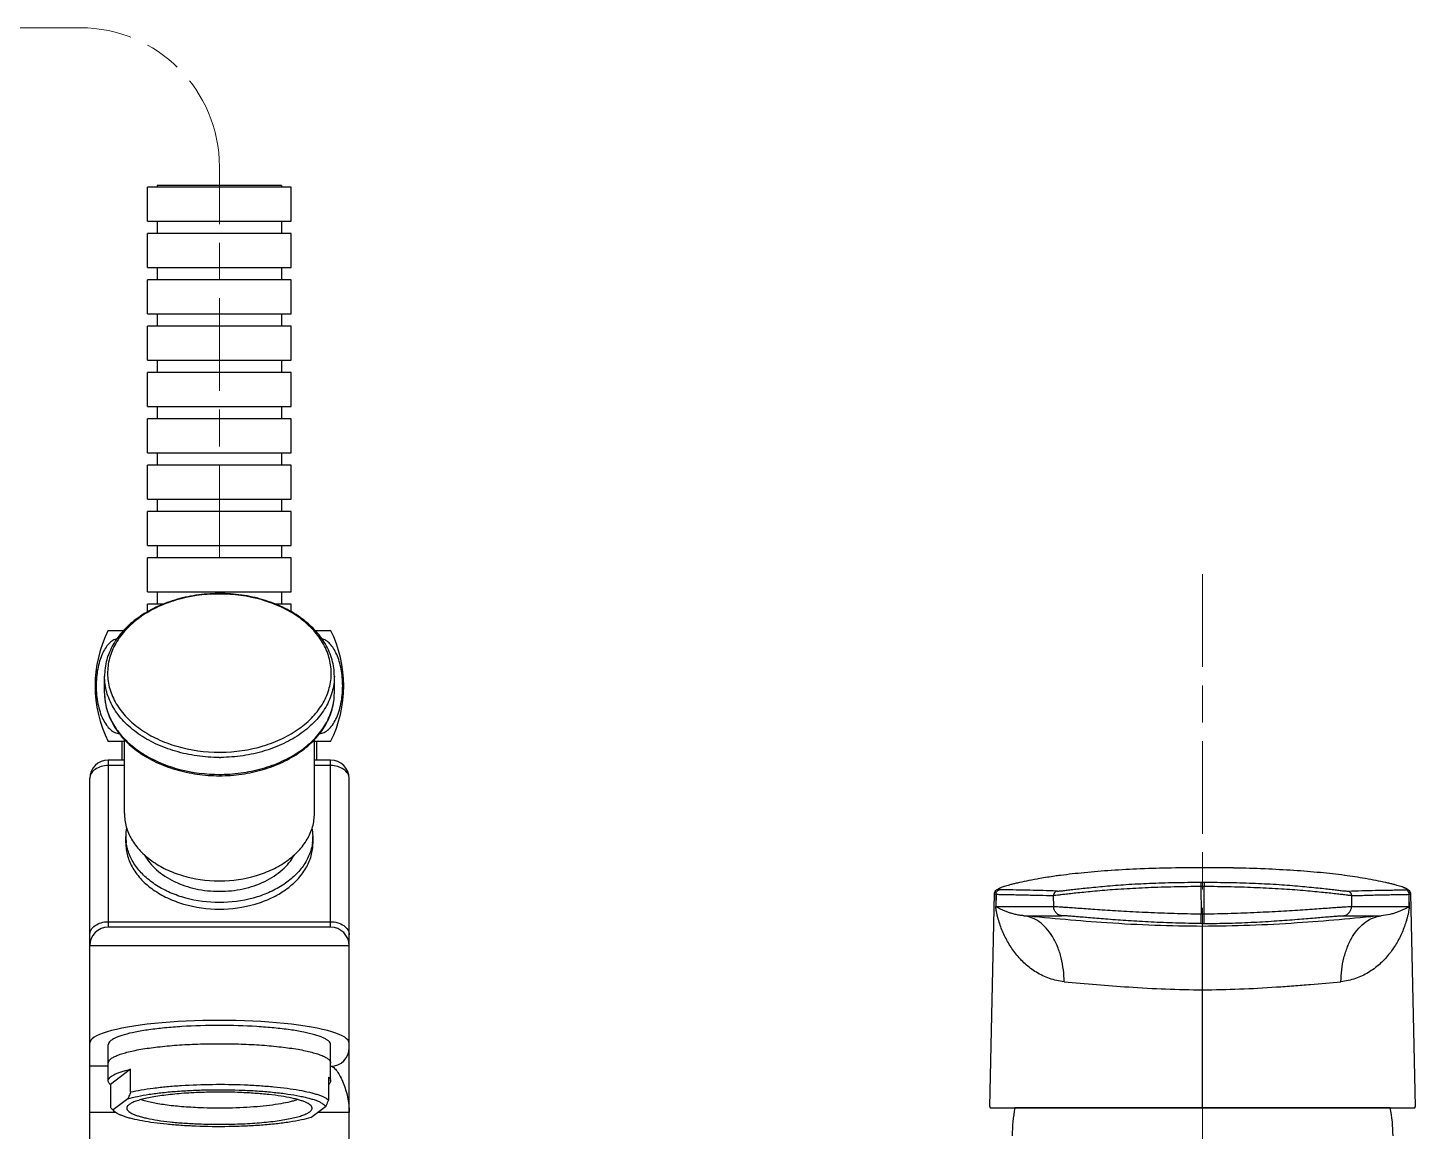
# Model space of a CAD drawing. Header units: millimetres. Extents: x 5308 to 9632, y 1173 to 3839.
# Drawn here: x 9080.7 to 9230.4, y 3293.2 to 3412.2 of the extents above; entities that cross this region are included whole.
import ezdxf

# ---------------------------------------------------------------- set-up
doc = ezdxf.new("R2010")
doc.units = ezdxf.units.MM
doc.header["$LTSCALE"] = 4
doc.linetypes.add('CENTER', pattern=[2.25, 1.25, -0.25, 0.5, -0.25])
doc.linetypes.add('CENTER2', pattern=[28.575, 19.05, -3.175, 3.175, -3.175])
doc.layers.get('0').update_dxf_attribs({"linetype": 'CONTINUOUS'})
doc.layers.add('Cneter', color=1, linetype='CENTER2', lineweight=13)

msp = doc.modelspace()

# ---------------------------------------------------------------- linework, layer by layer
at = {"color": 7, "linetype": 'Continuous'}
for p, q in [((9093.64, 3391.34), (9093.64, 3395.03)), ((9109.14, 3395.03), (9093.64, 3395.03)), ((9094.68, 3395.2), (9094.68, 3395.03)), ((9108.1, 3395.2), (9094.68, 3395.2)), ((9108.1, 3395.2), (9108.1, 3395.03)), ((9109.14, 3391.34), (9109.14, 3395.03)), ((9093.64, 3391.34), (9109.14, 3391.34)), ((9093.64, 3386.34), (9093.64, 3390.03)), ((9109.14, 3390.03), (9093.64, 3390.03)), ((9094.68, 3391.34), (9094.68, 3390.03)), ((9108.1, 3391.34), (9108.1, 3390.03)), ((9109.14, 3386.34), (9109.14, 3390.03)), ((9093.64, 3386.34), (9109.14, 3386.34)), ((9094.68, 3386.34), (9094.68, 3385.03)), ((9108.1, 3386.34), (9108.1, 3385.03)), ((9093.64, 3381.34), (9093.64, 3385.03)), ((9109.14, 3385.03), (9093.64, 3385.03)), ((9109.14, 3381.34), (9109.14, 3385.03)), ((9093.64, 3381.34), (9109.14, 3381.34)), ((9094.68, 3381.34), (9094.68, 3380.03)), ((9108.1, 3381.34), (9108.1, 3380.03)), ((9093.64, 3376.34), (9093.64, 3380.03)), ((9109.14, 3380.03), (9093.64, 3380.03)), ((9109.14, 3376.34), (9109.14, 3380.03)), ((9093.64, 3376.34), (9109.14, 3376.34)), ((9094.68, 3376.34), (9094.68, 3375.03)), ((9108.1, 3376.34), (9108.1, 3375.03)), ((9093.64, 3371.34), (9093.64, 3375.03)), ((9109.14, 3375.03), (9093.64, 3375.03)), ((9109.14, 3371.34), (9109.14, 3375.03)), ((9093.64, 3371.34), (9109.14, 3371.34)), ((9094.68, 3371.34), (9094.68, 3370.03)), ((9108.1, 3371.34), (9108.1, 3370.03)), ((9093.64, 3366.34), (9093.64, 3370.03)), ((9109.14, 3370.03), (9093.64, 3370.03)), ((9109.14, 3366.34), (9109.14, 3370.03)), ((9093.64, 3366.34), (9109.14, 3366.34)), ((9094.68, 3366.34), (9094.68, 3365.03)), ((9108.1, 3366.34), (9108.1, 3365.03)), ((9093.64, 3361.34), (9093.64, 3365.03)), ((9109.14, 3365.03), (9093.64, 3365.03)), ((9109.14, 3361.34), (9109.14, 3365.03)), ((9093.64, 3361.34), (9109.14, 3361.34)), ((9094.68, 3361.34), (9094.68, 3360.03)), ((9108.1, 3361.34), (9108.1, 3360.03)), ((9093.64, 3356.34), (9093.64, 3360.03)), ((9109.14, 3360.03), (9093.64, 3360.03)), ((9109.14, 3356.34), (9109.14, 3360.03)), ((9093.64, 3356.34), (9109.14, 3356.34)), ((9094.68, 3356.34), (9094.68, 3355.03)), ((9108.1, 3356.34), (9108.1, 3355.03)), ((9093.64, 3351.34), (9093.64, 3355.03)), ((9109.14, 3355.03), (9093.64, 3355.03)), ((9109.14, 3351.34), (9109.14, 3355.03)), ((9093.64, 3351.34), (9109.14, 3351.34)), ((9094.68, 3351.34), (9094.68, 3350.03)), ((9108.1, 3351.34), (9108.1, 3350.03)), ((9093.64, 3349.2), (9093.64, 3350.03)), ((9095.37, 3350.03), (9093.64, 3350.03)), ((9109.14, 3350.03), (9107.41, 3350.03)), ((9109.14, 3349.2), (9109.14, 3350.03)), ((9089.39, 3347.2), (9091.08, 3347.2)), ((9111.69, 3347.2), (9113.39, 3347.2)), ((9088.99, 3340.43), (9088.99, 3342.25)), ((9113.79, 3340.43), (9113.79, 3342.25)), ((9089.13, 3339.11), (9089.13, 3339.1)), ((9091.14, 3335.2), (9089.39, 3335.2)), ((9090.89, 3333.2), (9090.89, 3335.2)), ((9091.14, 3327.42), (9091.14, 3335.42)), ((9111.64, 3327.42), (9111.64, 3335.42)), ((9113.39, 3335.2), (9111.64, 3335.2)), ((9111.89, 3333.2), (9111.89, 3335.2)), ((9089.39, 3333.2), (9089.39, 3315.17)), ((9091.14, 3333.2), (9089.39, 3333.2)), ((9113.39, 3333.2), (9111.64, 3333.2)), ((9113.39, 3315.17), (9113.39, 3333.2)), ((9091.14, 3332.62), (9089.39, 3332.62)), ((9113.39, 3332.62), (9111.64, 3332.62)), ((9087.39, 3279.17), (9087.39, 3331.2)), ((9115.39, 3279.17), (9115.39, 3331.2)), ((9091.29, 3324.27), (9091.29, 3324.97)), ((9111.49, 3324.27), (9111.49, 3324.97)), ((9197.65, 3321.28), (9197.63, 3321.28)), ((9200.83, 3321.45), (9200.75, 3321.45)), ((9204.15, 3321.55), (9204.04, 3321.55)), ((9207.49, 3321.58), (9207.49, 3321.58)), ((9210.94, 3321.55), (9210.83, 3321.55)), ((9214.24, 3321.45), (9214.15, 3321.45)), ((9217.33, 3321.28), (9217.31, 3321.28)), ((9101.3, 3320.17), (9101.39, 3320.17)), ((9101.39, 3320.17), (9101.48, 3320.17)), ((9192.17, 3320.76), (9192.13, 3320.75)), ((9194.73, 3321.05), (9194.7, 3321.04)), ((9207.31, 3320.02), (9207.31, 3319.55)), ((9207.31, 3320.02), (9207.67, 3320.02)), ((9207.67, 3320.02), (9207.67, 3319.55)), ((9222.83, 3320.75), (9222.8, 3320.76)), ((9225.05, 3320.42), (9225.04, 3320.42)), ((9184.53, 3295.82), (9185.05, 3318.78)), ((9185.05, 3318.78), (9185.19, 3318.73)), ((9185.05, 3318.78), (9185.05, 3318.78)), ((9185.21, 3318.73), (9185.19, 3317.41)), ((9185.21, 3318.73), (9185.19, 3318.73)), ((9191.82, 3319.07), (9191.38, 3319.08)), ((9191.42, 3317.41), (9191.41, 3318.58)), ((9207.31, 3319.55), (9207.32, 3316.62)), ((9207.67, 3319.55), (9207.31, 3319.55)), ((9207.65, 3316.62), (9207.67, 3319.55)), ((9223.16, 3319.07), (9223.6, 3319.08)), ((9223.56, 3318.58), (9223.56, 3317.41)), ((9229.93, 3318.78), (9229.93, 3318.78)), ((9229.93, 3318.78), (9230.44, 3295.82)), ((9185.17, 3317.41), (9185.19, 3317.41)), ((9185.17, 3317.41), (9185.17, 3317.41)), ((9185.19, 3317.41), (9191.42, 3317.41)), ((9223.56, 3317.41), (9229.81, 3317.41)), ((9089.39, 3315.76), (9113.39, 3315.76)), ((9113.39, 3315.17), (9089.39, 3315.17)), ((9188.21, 3316.41), (9192.3, 3316.41)), ((9207.32, 3315.57), (9207.32, 3316.62)), ((9207.49, 3295.68), (9207.49, 3315.26)), ((9207.66, 3315.57), (9207.65, 3316.62)), ((9222.68, 3316.41), (9226.77, 3316.41)), ((9115.39, 3313.17), (9087.39, 3313.17)), ((9089.39, 3298.59), (9089.39, 3302.48)), ((9113.39, 3298.59), (9113.39, 3302.48)), ((9089.39, 3300.17), (9087.39, 3300.17)), ((9091.81, 3299.85), (9089.62, 3298.19)), ((9091.81, 3297.39), (9091.81, 3299.85)), ((9113.16, 3299), (9113.16, 3296.54)), ((9089.62, 3298.19), (9089.62, 3295.72)), ((9089.62, 3295.72), (9089.67, 3295.67)), ((9091.5, 3296.66), (9089.93, 3295.47)), ((9111.27, 3294.62), (9112.85, 3295.81)), ((9090.21, 3295.17), (9087.39, 3295.17)), ((9090.07, 3295.29), (9089.67, 3295.67)), ((9090.07, 3295.29), (9089.93, 3295.47)), ((9115.39, 3295.17), (9112.01, 3295.17)), ((9184.59, 3295.68), (9198.73, 3295.68)), ((9184.59, 3295.68), (9230.38, 3295.68))]:
    msp.add_line(p, q, dxfattribs=at)
at = {"color": 0}
msp.add_line((9227.75, 3295.68), (9187.23, 3295.68), dxfattribs=at)
at = {"color": 7, "linetype": 'Continuous'}
for points in [[(9185.05, 3318.78), (9185.05, 3318.83), (9185.11, 3319.01), (9185.19, 3319.12), (9185.26, 3319.19), (9185.32, 3319.24), (9185.39, 3319.28), (9185.45, 3319.31), (9185.52, 3319.34), (9185.59, 3319.38), (9185.68, 3319.41), (9185.77, 3319.45)], [(9229.2, 3319.45), (9229.29, 3319.41), (9229.38, 3319.38), (9229.45, 3319.34), (9229.52, 3319.31), (9229.59, 3319.28), (9229.65, 3319.24), (9229.72, 3319.19), (9229.79, 3319.12), (9229.87, 3319.01), (9229.92, 3318.83), (9229.93, 3318.78)]]:
    msp.add_lwpolyline(points, dxfattribs=at)
for centre, radius, start, end in [((9101.39, 3333.88), 17.28, 90.0001, 90.4843), ((9101.39, 3334.05), 17.07, 90, 90.4831), ((9101.39, 3341.2), 13.42, 153.4349, 206.5651), ((9101.39, 3341.2), 13.42, 333.4349, 26.5651), ((9095.23, 3340.43), 6.25, 180.0119, 192.1786), ((9089.39, 3331.2), 2, 90, 180), ((9101.39, 3351.12), 17.07, 270, 270.4831), ((9101.39, 3351.02), 17.54, 270, 270.4831), ((9113.39, 3331.2), 2, 0, 90), ((9101.39, 3349.19), 17.54, 270, 270.7137), ((9096.36, 3324.97), 5.08, 169.6327, 179.9948), ((9106.39, 3324.97), 5.1, 0.0247, 10.3478), ((9096.36, 3324.97), 5.07, 180.0088, 187.8793), ((9106.41, 3324.97), 5.07, 352.1208, 359.9912), ((9204.39, 3220.38), 101.13, 93.833, 95.476), ((9205.97, 3195.85), 125.71, 92.38, 93.7936), ((9207.05, 3168.56), 153.02, 91.1267, 92.3278), ((9207.47, 3145.45), 176.13, 89.9946, 91.0792), ((9207.53, 3148.93), 172.66, 88.903, 90.0127), ((9208.02, 3171.89), 149.69, 87.6549, 88.8839), ((9209.28, 3200.64), 120.91, 86.1926, 87.6487), ((9210.9, 3224.37), 97.13, 84.4985, 86.2052), ((9202.31, 3242.42), 78.99, 95.5305, 97.3765), ((9212.97, 3245.11), 76.29, 82.5979, 84.5471), ((9215.54, 3264.47), 56.75, 80.3687, 82.6232), ((9185.2, 3318.3), 0.43, 91.6368, 92.1949), ((9185.56, 3318.82), 0.395, 88.5458, 89.1929), ((9229.41, 3318.82), 0.394, 90.8176, 91.4651), ((9229.77, 3318.3), 0.428, 87.8431, 88.403), ((9184.95, 3317.21), 0.294, 41.5452, 43.3598), ((9236.13, 3317.63), 6.36, 182.1841, 183.7365), ((9230.02, 3317.21), 0.293, 136.5581, 138.3738), ((9089.39, 3313.17), 2, 90, 180), ((9113.39, 3313.17), 2, 0, 90), ((9207.49, 3410.16), 93.54, 269.8976, 270.1024), ((9207.49, 3410.1), 94.53, 269.8976, 270.1024), ((9113.39, 3302.17), 2, 270.213, 0), ((9202.56, 3292.67), 15.62, 168.8963, 180), ((9212.42, 3292.67), 15.62, 0, 11.1037)]:
    msp.add_arc(centre, radius, start, end, dxfattribs=at)
msp.add_ellipse((9101.39, 3302.64), major_axis=(14, 0), ratio=0.176327, start_param=0, end_param=3.141593, dxfattribs=at)
for points, knots in [([(9101.24, 3351.17), (9100.44, 3351.16), (9098.86, 3351.04), (9096.58, 3350.53), (9094.47, 3349.72), (9092.6, 3348.63), (9091.05, 3347.29), (9090.07, 3345.99), (9089.51, 3344.87), (9089.21, 3344.01), (9089.03, 3343.14), (9088.99, 3342.55), (9088.99, 3342.25)], [0, 0, 0, 0, 0.143207, 0.283711, 0.4193, 0.548322, 0.669989, 0.784595, 0.839772, 0.893832, 0.947116, 1, 1, 1, 1]), ([(9101.24, 3351.12), (9099.7, 3351.11), (9097.39, 3350.78), (9094.59, 3349.71), (9092.77, 3348.64), (9091.28, 3347.35), (9090.33, 3346.09), (9089.8, 3345.02), (9089.51, 3344.2), (9089.35, 3343.37), (9089.3, 3342.53), (9089.36, 3341.7), (9089.54, 3340.87), (9089.84, 3340.05), (9090.39, 3338.99), (9091.36, 3337.74), (9092.88, 3336.45), (9094.71, 3335.41), (9097.53, 3334.36), (9099.84, 3334.05), (9101.39, 3334.05)], [0, 0, 0, 0, 0.143262, 0.211691, 0.276525, 0.337264, 0.393986, 0.421104, 0.447566, 0.47357, 0.499346, 0.525137, 0.551186, 0.577717, 0.604928, 0.66188, 0.722873, 0.787946, 0.856567, 1, 1, 1, 1]), ([(9113.79, 3342.25), (9113.79, 3342.55), (9113.75, 3343.15), (9113.56, 3344.03), (9113.26, 3344.89), (9112.69, 3346.01), (9111.69, 3347.33), (9110.12, 3348.67), (9108.23, 3349.76), (9106.09, 3350.56), (9103.79, 3351.06), (9102.19, 3351.17), (9101.39, 3351.17)], [0, 0, 0, 0, 0.052825, 0.106057, 0.160074, 0.215224, 0.329825, 0.451551, 0.58067, 0.71635, 0.856883, 1, 1, 1, 1]), ([(9101.53, 3334.05), (9103.08, 3334.06), (9105.38, 3334.39), (9108.18, 3335.46), (9110, 3336.53), (9111.5, 3337.82), (9112.45, 3339.08), (9112.98, 3340.15), (9113.26, 3340.97), (9113.43, 3341.8), (9113.48, 3342.64), (9113.41, 3343.47), (9113.23, 3344.3), (9112.94, 3345.12), (9112.39, 3346.18), (9111.42, 3347.43), (9109.9, 3348.72), (9108.06, 3349.76), (9105.25, 3350.81), (9102.94, 3351.12), (9101.39, 3351.12)], [0, 0, 0, 0, 0.143262, 0.211691, 0.276525, 0.337264, 0.393986, 0.421104, 0.447566, 0.47357, 0.499346, 0.525137, 0.551186, 0.577717, 0.604928, 0.66188, 0.722873, 0.787946, 0.856567, 1, 1, 1, 1]), ([(9090.35, 3346.3), (9090.19, 3346.26), (9089.87, 3346.12), (9089.43, 3345.75), (9089.04, 3345.24), (9088.71, 3344.6), (9088.44, 3343.85), (9088.16, 3342.71), (9088.09, 3341.81), (9088.09, 3341.2)], [0, 0, 0, 0, 0.083759, 0.178111, 0.286155, 0.408404, 0.543672, 0.689581, 1, 1, 1, 1]), ([(9114.69, 3341.2), (9114.69, 3341.81), (9114.61, 3342.71), (9114.34, 3343.84), (9114.07, 3344.58), (9113.74, 3345.22), (9113.35, 3345.74), (9112.92, 3346.11), (9112.6, 3346.25), (9112.44, 3346.29)], [0, 0, 0, 0, 0.309936, 0.455738, 0.590989, 0.713323, 0.821534, 0.916122, 1, 1, 1, 1]), ([(9101.39, 3333.48), (9100.58, 3333.48), (9098.98, 3333.6), (9096.65, 3334.09), (9094.51, 3334.89), (9092.62, 3335.97), (9091.06, 3337.3), (9090.07, 3338.59), (9089.51, 3339.69), (9089.21, 3340.53), (9089.03, 3341.39), (9088.99, 3341.97), (9088.99, 3342.25)], [0, 0, 0, 0, 0.144962, 0.287171, 0.424169, 0.554036, 0.675715, 0.789307, 0.843583, 0.896516, 0.948502, 1, 1, 1, 1]), ([(9113.79, 3342.25), (9113.79, 3341.97), (9113.75, 3341.39), (9113.57, 3340.55), (9113.28, 3339.71), (9112.73, 3338.62), (9111.75, 3337.33), (9110.21, 3336.01), (9108.34, 3334.93), (9106.22, 3334.12), (9103.93, 3333.61), (9102.34, 3333.49), (9101.54, 3333.49)], [0, 0, 0, 0, 0.051561, 0.103604, 0.15658, 0.210884, 0.324475, 0.446086, 0.575848, 0.712754, 0.854939, 1, 1, 1, 1]), ([(9088.09, 3341.2), (9088.09, 3340.87), (9088.12, 3340.22), (9088.26, 3339.28), (9088.48, 3338.41), (9088.78, 3337.64), (9089.16, 3337), (9089.59, 3336.5), (9090.06, 3336.17), (9090.42, 3336.08), (9090.59, 3336.07)], [0, 0, 0, 0, 0.160626, 0.316812, 0.464403, 0.599875, 0.720755, 0.826163, 0.917634, 1, 1, 1, 1]), ([(9112.19, 3336.07), (9112.27, 3336.08), (9112.44, 3336.1), (9112.78, 3336.22), (9113.19, 3336.5), (9113.62, 3337), (9113.99, 3337.64), (9114.29, 3338.41), (9114.52, 3339.28), (9114.66, 3340.22), (9114.69, 3340.87), (9114.69, 3341.2)], [0, 0, 0, 0, 0.040666, 0.082712, 0.174152, 0.279538, 0.400377, 0.535789, 0.683294, 0.839402, 1, 1, 1, 1]), ([(9088.99, 3340.43), (9088.99, 3340.13), (9089.03, 3339.53), (9089.21, 3338.65), (9089.52, 3337.79), (9090.08, 3336.67), (9091.09, 3335.35), (9092.65, 3334.01), (9094.54, 3332.92), (9096.68, 3332.12), (9098.99, 3331.62), (9100.58, 3331.51), (9101.39, 3331.51)], [0, 0, 0, 0, 0.052825, 0.106057, 0.160074, 0.215224, 0.329825, 0.451551, 0.58067, 0.71635, 0.856883, 1, 1, 1, 1]), ([(9101.39, 3331.51), (9102.19, 3331.51), (9103.79, 3331.62), (9106.09, 3332.12), (9108.23, 3332.92), (9110.12, 3334.01), (9111.69, 3335.35), (9112.69, 3336.67), (9113.26, 3337.79), (9113.56, 3338.65), (9113.75, 3339.53), (9113.79, 3340.13), (9113.79, 3340.43)], [0, 0, 0, 0, 0.143117, 0.283651, 0.41933, 0.548449, 0.670175, 0.784776, 0.839925, 0.893943, 0.947175, 1, 1, 1, 1]), ([(9101.61, 3331.66), (9102.4, 3331.67), (9103.99, 3331.8), (9106.27, 3332.31), (9108.38, 3333.12), (9110.23, 3334.2), (9111.76, 3335.52), (9112.73, 3336.81), (9113.28, 3337.9), (9113.57, 3338.72), (9113.75, 3339.57), (9113.79, 3340.14), (9113.79, 3340.43)], [0, 0, 0, 0, 0.145106, 0.287278, 0.42414, 0.553853, 0.675432, 0.789024, 0.843341, 0.896338, 0.948409, 1, 1, 1, 1]), ([(9089.13, 3339.1), (9089.24, 3338.58), (9089.61, 3337.54), (9090.52, 3336.11), (9091.77, 3334.82), (9093.31, 3333.71), (9095.11, 3332.81), (9097.78, 3331.92), (9099.94, 3331.66), (9101.39, 3331.66)], [0, 0, 0, 0, 0.103781, 0.212732, 0.328475, 0.451593, 0.581733, 0.717784, 1, 1, 1, 1]), ([(9089.39, 3332.62), (9089.13, 3332.62), (9088.63, 3332.55), (9087.98, 3332.25), (9087.58, 3331.85), (9087.41, 3331.48), (9087.39, 3331.29), (9087.39, 3331.2)], [0, 0, 0, 0, 0.287469, 0.5543, 0.789034, 0.896488, 1, 1, 1, 1]), ([(9115.39, 3331.2), (9115.39, 3331.29), (9115.36, 3331.48), (9115.2, 3331.85), (9114.8, 3332.25), (9114.15, 3332.55), (9113.65, 3332.62), (9113.39, 3332.62)], [0, 0, 0, 0, 0.103512, 0.210966, 0.4457, 0.712531, 1, 1, 1, 1]), ([(9091.14, 3327.42), (9091.14, 3327.18), (9091.17, 3326.71), (9091.32, 3326), (9091.56, 3325.31), (9092.02, 3324.41), (9092.83, 3323.34), (9094.11, 3322.25), (9095.65, 3321.35), (9098.03, 3320.45), (9099.98, 3320.18), (9101.3, 3320.17)], [0, 0, 0, 0, 0.051575, 0.10365, 0.15665, 0.210985, 0.324657, 0.446371, 0.576252, 0.713278, 1, 1, 1, 1]), ([(9101.48, 3320.17), (9102.79, 3320.18), (9104.75, 3320.45), (9107.12, 3321.35), (9108.67, 3322.25), (9109.94, 3323.34), (9110.76, 3324.41), (9111.21, 3325.31), (9111.46, 3326), (9111.6, 3326.71), (9111.64, 3327.18), (9111.64, 3327.42)], [0, 0, 0, 0, 0.286722, 0.423748, 0.553629, 0.675343, 0.789015, 0.84335, 0.89635, 0.948425, 1, 1, 1, 1]), ([(9091.29, 3324.27), (9091.29, 3324.03), (9091.32, 3323.56), (9091.47, 3322.86), (9091.71, 3322.18), (9092.17, 3321.28), (9092.97, 3320.23), (9094.25, 3319.15), (9095.79, 3318.27), (9098.15, 3317.39), (9100.09, 3317.12), (9101.39, 3317.12)], [0, 0, 0, 0, 0.051535, 0.103559, 0.15653, 0.210845, 0.324518, 0.446285, 0.576245, 0.713342, 1, 1, 1, 1]), ([(9101.39, 3317.83), (9100.16, 3317.83), (9098.34, 3318.06), (9096.1, 3318.84), (9094.6, 3319.63), (9093.34, 3320.59), (9092.34, 3321.71), (9091.64, 3322.95), (9091.4, 3323.84), (9091.34, 3324.28)], [0, 0, 0, 0, 0.283925, 0.420424, 0.550579, 0.673283, 0.788316, 0.896545, 1, 1, 1, 1]), ([(9111.44, 3324.28), (9111.38, 3323.84), (9111.13, 3322.95), (9110.44, 3321.71), (9109.44, 3320.59), (9108.17, 3319.63), (9106.68, 3318.84), (9104.43, 3318.06), (9102.61, 3317.83), (9101.39, 3317.83)], [0, 0, 0, 0, 0.103455, 0.211684, 0.326717, 0.449421, 0.579576, 0.716075, 1, 1, 1, 1]), ([(9101.39, 3317.12), (9102.69, 3317.12), (9104.63, 3317.39), (9106.99, 3318.27), (9108.53, 3319.15), (9109.8, 3320.23), (9110.61, 3321.28), (9111.06, 3322.18), (9111.31, 3322.86), (9111.45, 3323.56), (9111.49, 3324.03), (9111.49, 3324.27)], [0, 0, 0, 0, 0.286657, 0.423754, 0.553714, 0.675482, 0.789155, 0.84347, 0.896441, 0.948465, 1, 1, 1, 1]), ([(9093.32, 3322.94), (9093.48, 3322.65), (9093.87, 3322.08), (9094.6, 3321.32), (9095.49, 3320.65), (9096.87, 3319.87), (9098.85, 3319.21), (9100.53, 3319.04), (9101.39, 3319.04)], [0, 0, 0, 0, 0.106729, 0.219116, 0.337567, 0.461925, 0.725022, 1, 1, 1, 1]), ([(9101.39, 3319.04), (9102.25, 3319.04), (9103.93, 3319.21), (9105.91, 3319.87), (9107.29, 3320.65), (9108.17, 3321.32), (9108.91, 3322.08), (9109.29, 3322.65), (9109.45, 3322.94)], [0, 0, 0, 0, 0.274978, 0.538075, 0.662433, 0.780884, 0.893271, 1, 1, 1, 1]), ([(9189.93, 3320.42), (9189.53, 3320.35), (9188.79, 3320.22), (9187.91, 3320.03), (9187.29, 3319.89), (9186.89, 3319.79), (9186.54, 3319.69), (9186.24, 3319.6), (9185.98, 3319.52), (9185.8, 3319.45), (9185.68, 3319.41), (9185.61, 3319.37), (9185.55, 3319.35), (9185.5, 3319.32), (9185.46, 3319.3), (9185.44, 3319.28), (9185.42, 3319.26), (9185.43, 3319.24), (9185.45, 3319.23), (9185.49, 3319.21), (9185.53, 3319.21), (9185.57, 3319.21)], [0, 0, 0, 0, 0.249432, 0.465316, 0.559917, 0.645183, 0.720785, 0.786492, 0.842159, 0.887653, 0.906556, 0.922897, 0.936682, 0.947931, 0.956684, 0.963044, 0.967301, 0.970438, 0.974423, 0.980464, 1, 1, 1, 1]), ([(9192.13, 3320.75), (9191.94, 3320.73), (9191.2, 3320.63), (9190.47, 3320.51), (9189.93, 3320.42)], [0, 0, 0, 0, 0.264916, 1, 1, 1, 1]), ([(9191.82, 3319.07), (9191.89, 3319.07), (9192.08, 3319.08), (9192.44, 3319.11), (9192.91, 3319.17), (9193.51, 3319.24), (9194.22, 3319.32), (9195.38, 3319.45), (9197.05, 3319.61), (9199.31, 3319.79), (9201.82, 3319.92), (9204.52, 3320), (9206.37, 3320.02), (9207.31, 3320.02)], [0, 0, 0, 0, 0.014436, 0.037393, 0.068559, 0.107343, 0.153355, 0.206424, 0.331766, 0.478943, 0.643084, 0.818553, 1, 1, 1, 1]), ([(9207.67, 3320.02), (9208.61, 3320.02), (9210.45, 3320), (9213.15, 3319.92), (9215.66, 3319.79), (9217.92, 3319.61), (9219.59, 3319.45), (9220.74, 3319.32), (9221.45, 3319.24), (9222.05, 3319.17), (9222.53, 3319.11), (9222.89, 3319.08), (9223.08, 3319.07), (9223.16, 3319.07)], [0, 0, 0, 0, 0.181335, 0.356728, 0.520805, 0.66808, 0.792961, 0.845785, 0.891792, 0.930677, 0.961997, 0.985182, 1, 1, 1, 1]), ([(9229.41, 3319.21), (9229.44, 3319.21), (9229.48, 3319.21), (9229.53, 3319.23), (9229.55, 3319.24), (9229.55, 3319.26), (9229.54, 3319.28), (9229.52, 3319.3), (9229.48, 3319.32), (9229.43, 3319.34), (9229.37, 3319.37), (9229.3, 3319.4), (9229.18, 3319.45), (9229, 3319.52), (9228.74, 3319.6), (9228.44, 3319.69), (9228.08, 3319.79), (9227.68, 3319.89), (9227.06, 3320.03), (9226.18, 3320.22), (9225.45, 3320.35), (9225.05, 3320.42)], [0, 0, 0, 0, 0.019829, 0.025969, 0.030008, 0.033137, 0.037355, 0.043681, 0.052415, 0.063658, 0.077453, 0.093816, 0.112755, 0.158354, 0.214147, 0.279954, 0.355585, 0.440799, 0.53529, 0.750859, 1, 1, 1, 1]), ([(9185.19, 3318.73), (9185.19, 3318.84), (9185.26, 3319.06), (9185.46, 3319.19), (9185.57, 3319.21)], [0, 0, 0, 0, 0.500953, 1, 1, 1, 1]), ([(9185.19, 3318.73), (9185.19, 3318.84), (9185.27, 3319.06), (9185.47, 3319.19), (9185.57, 3319.21)], [0, 0, 0, 0, 0.500899, 1, 1, 1, 1]), ([(9185.21, 3318.73), (9185.34, 3318.72), (9185.6, 3318.7), (9185.92, 3318.7), (9186.18, 3318.71), (9186.44, 3318.7), (9186.76, 3318.69), (9187.15, 3318.68), (9187.66, 3318.67), (9188.31, 3318.65), (9189.08, 3318.64), (9190.12, 3318.61), (9190.89, 3318.59), (9191.41, 3318.58)], [0, 0, 0, 0, 0.062662, 0.125094, 0.156359, 0.187606, 0.250092, 0.312584, 0.375075, 0.500057, 0.625041, 0.750026, 1, 1, 1, 1]), ([(9191.38, 3319.08), (9190.9, 3319.1), (9189.93, 3319.13), (9188.47, 3319.16), (9187.02, 3319.19), (9186.05, 3319.2), (9185.57, 3319.21)], [0, 0, 0, 0, 0.250005, 0.500078, 0.750151, 1, 1, 1, 1]), ([(9207.31, 3319.55), (9206.34, 3319.55), (9204.44, 3319.52), (9201.67, 3319.43), (9199.46, 3319.32), (9197.81, 3319.21), (9196.68, 3319.12), (9195.64, 3319.02), (9194.7, 3318.93), (9193.86, 3318.85), (9193.14, 3318.77), (9192.53, 3318.7), (9192.04, 3318.64), (9191.68, 3318.6), (9191.49, 3318.58), (9191.41, 3318.58)], [0, 0, 0, 0, 0.181971, 0.357999, 0.522281, 0.598301, 0.669422, 0.735039, 0.794581, 0.847555, 0.893514, 0.932053, 0.962826, 0.985545, 1, 1, 1, 1]), ([(9191.82, 3319.07), (9191.7, 3319.05), (9191.49, 3318.93), (9191.41, 3318.69), (9191.41, 3318.58)], [0, 0, 0, 0, 0.498997, 1, 1, 1, 1]), ([(9223.56, 3318.58), (9223.49, 3318.58), (9223.29, 3318.6), (9222.93, 3318.64), (9222.45, 3318.7), (9221.84, 3318.77), (9221.11, 3318.85), (9220.28, 3318.93), (9219.33, 3319.02), (9217.89, 3319.16), (9215.9, 3319.3), (9213.31, 3319.43), (9210.54, 3319.52), (9208.63, 3319.55), (9207.67, 3319.55)], [0, 0, 0, 0, 0.01446, 0.03718, 0.067952, 0.106484, 0.152431, 0.205397, 0.264941, 0.330554, 0.477701, 0.641976, 0.818002, 1, 1, 1, 1]), ([(9223.16, 3319.07), (9223.27, 3319.05), (9223.48, 3318.93), (9223.56, 3318.69), (9223.56, 3318.58)], [0, 0, 0, 0, 0.49902, 1, 1, 1, 1]), ([(9223.56, 3318.58), (9223.82, 3318.58), (9224.34, 3318.59), (9225.12, 3318.62), (9225.9, 3318.64), (9226.67, 3318.66), (9227.45, 3318.67), (9228.23, 3318.69), (9229.01, 3318.7), (9229.52, 3318.7), (9229.78, 3318.73)], [0, 0, 0, 0, 0.124983, 0.249994, 0.374998, 0.499993, 0.624984, 0.749969, 0.874933, 1, 1, 1, 1]), ([(9223.6, 3319.08), (9224.57, 3319.11), (9226.03, 3319.15), (9227.73, 3319.17), (9228.69, 3319.2), (9229.17, 3319.2), (9229.4, 3319.21)], [0, 0, 0, 0, 0.503053, 0.75454, 0.878338, 1, 1, 1, 1]), ([(9229.4, 3319.21), (9229.51, 3319.19), (9229.71, 3319.06), (9229.78, 3318.84), (9229.78, 3318.73)], [0, 0, 0, 0, 0.49913, 1, 1, 1, 1]), ([(9229.79, 3318.73), (9229.79, 3318.84), (9229.71, 3319.06), (9229.51, 3319.19), (9229.41, 3319.21)], [0, 0, 0, 0, 0.50095, 1, 1, 1, 1]), ([(9229.79, 3318.73), (9229.81, 3318.73), (9229.84, 3318.73), (9229.89, 3318.74), (9229.93, 3318.76), (9229.93, 3318.78)], [0, 0, 0, 0, 0.399299, 0.689804, 1, 1, 1, 1]), ([(9192.55, 3309.29), (9192.01, 3309.34), (9190.96, 3309.57), (9189.55, 3310.25), (9188.33, 3311.17), (9187.32, 3312.25), (9186.64, 3313.25), (9186.19, 3314.09), (9185.89, 3314.73), (9185.64, 3315.38), (9185.47, 3315.93), (9185.35, 3316.37), (9185.29, 3316.65), (9185.24, 3316.87), (9185.21, 3317.04), (9185.19, 3317.19), (9185.17, 3317.31), (9185.17, 3317.38), (9185.16, 3317.41)], [0, 0, 0, 0, 0.137783, 0.269562, 0.397105, 0.521665, 0.643959, 0.704227, 0.763922, 0.822831, 0.880966, 0.9099, 0.938888, 0.953475, 0.968211, 0.983269, 0.9911, 1, 1, 1, 1]), ([(9188.21, 3316.41), (9188.05, 3316.42), (9187.73, 3316.45), (9187.27, 3316.54), (9186.85, 3316.66), (9186.46, 3316.79), (9186.16, 3316.91), (9185.93, 3317.01), (9185.76, 3317.09), (9185.63, 3317.15), (9185.53, 3317.2), (9185.45, 3317.24), (9185.38, 3317.28), (9185.32, 3317.31), (9185.27, 3317.34), (9185.23, 3317.36), (9185.21, 3317.38), (9185.19, 3317.39), (9185.18, 3317.4), (9185.18, 3317.4), (9185.18, 3317.4), (9185.18, 3317.41), (9185.17, 3317.41), (9185.18, 3317.41), (9185.17, 3317.41), (9185.17, 3317.41), (9185.17, 3317.4), (9185.17, 3317.41)], [0, 0, 0, 0, 0.151947, 0.294077, 0.428551, 0.555339, 0.674744, 0.732119, 0.787711, 0.841512, 0.86807, 0.89449, 0.92061, 0.946231, 0.958774, 0.971089, 0.983176, 0.989187, 0.990704, 0.992459, 0.994284, 0.995, 0.995471, 0.99697, 0.997268, 0.998246, 1, 1, 1, 1]), ([(9192.3, 3316.41), (9192.18, 3316.42), (9191.95, 3316.49), (9191.65, 3316.72), (9191.46, 3317.05), (9191.42, 3317.29), (9191.42, 3317.41)], [0, 0, 0, 0, 0.240782, 0.499011, 0.757846, 1, 1, 1, 1]), ([(9191.42, 3317.41), (9191.49, 3317.41), (9191.69, 3317.4), (9192.05, 3317.37), (9192.53, 3317.34), (9193.14, 3317.3), (9193.87, 3317.25), (9194.71, 3317.19), (9195.65, 3317.13), (9196.68, 3317.05), (9197.81, 3316.98), (9199.46, 3316.88), (9201.67, 3316.77), (9204.45, 3316.66), (9206.35, 3316.62), (9207.32, 3316.62)], [0, 0, 0, 0, 0.014476, 0.037151, 0.067823, 0.106222, 0.152017, 0.204824, 0.264212, 0.329693, 0.400718, 0.476701, 0.641102, 0.817496, 1, 1, 1, 1]), ([(9207.65, 3316.62), (9208.62, 3316.62), (9210.53, 3316.66), (9213.3, 3316.77), (9215.89, 3316.9), (9218.2, 3317.04), (9219.92, 3317.17), (9221.11, 3317.25), (9221.83, 3317.3), (9222.44, 3317.34), (9222.93, 3317.37), (9223.28, 3317.4), (9223.48, 3317.41), (9223.56, 3317.41)], [0, 0, 0, 0, 0.182447, 0.358813, 0.523191, 0.670212, 0.795106, 0.847925, 0.893737, 0.932158, 0.962839, 0.985521, 1, 1, 1, 1]), ([(9229.79, 3317.21), (9229.77, 3317.1), (9229.73, 3316.88), (9229.66, 3316.54), (9229.58, 3316.22), (9229.46, 3315.78), (9229.28, 3315.24), (9228.94, 3314.39), (9228.41, 3313.35), (9227.59, 3312.18), (9226.59, 3311.12), (9225.39, 3310.23), (9223.99, 3309.56), (9222.95, 3309.34), (9222.42, 3309.29)], [0, 0, 0, 0, 0.029845, 0.058938, 0.087725, 0.116759, 0.17529, 0.234407, 0.354616, 0.477199, 0.602009, 0.729792, 0.861924, 1, 1, 1, 1]), ([(9222.68, 3316.41), (9222.79, 3316.42), (9223.03, 3316.49), (9223.33, 3316.72), (9223.52, 3317.05), (9223.56, 3317.29), (9223.56, 3317.41)], [0, 0, 0, 0, 0.240786, 0.499022, 0.757857, 1, 1, 1, 1]), ([(9229.78, 3317.39), (9229.74, 3317.36), (9229.64, 3317.3), (9229.45, 3317.2), (9229.18, 3317.07), (9228.85, 3316.92), (9228.49, 3316.78), (9228.11, 3316.65), (9227.54, 3316.5), (9227.08, 3316.43), (9226.77, 3316.41)], [0, 0, 0, 0, 0.049419, 0.101689, 0.209146, 0.32284, 0.442919, 0.569758, 0.704104, 1, 1, 1, 1]), ([(9229.78, 3317.39), (9229.78, 3317.39), (9229.79, 3317.39), (9229.8, 3317.4), (9229.8, 3317.4), (9229.8, 3317.41)], [0, 0, 0, 0, 0.47621, 0.72133, 1, 1, 1, 1]), ([(9229.79, 3317.21), (9229.79, 3317.25), (9229.8, 3317.31), (9229.81, 3317.38), (9229.81, 3317.41)], [0, 0, 0, 0, 0.468423, 1, 1, 1, 1]), ([(9087.39, 3314.34), (9087.39, 3314.43), (9087.41, 3314.62), (9087.58, 3314.99), (9087.98, 3315.39), (9088.63, 3315.69), (9089.13, 3315.76), (9089.39, 3315.76)], [0, 0, 0, 0, 0.103512, 0.210966, 0.4457, 0.712531, 1, 1, 1, 1]), ([(9113.39, 3315.76), (9113.65, 3315.76), (9114.15, 3315.69), (9114.8, 3315.39), (9115.2, 3314.99), (9115.36, 3314.62), (9115.39, 3314.43), (9115.39, 3314.34)], [0, 0, 0, 0, 0.287469, 0.5543, 0.789034, 0.896488, 1, 1, 1, 1]), ([(9192.55, 3309.29), (9192.55, 3309.72), (9192.49, 3310.58), (9192.26, 3311.85), (9191.88, 3313.06), (9191.34, 3314.15), (9190.67, 3315.06), (9189.91, 3315.76), (9189.08, 3316.22), (9188.49, 3316.37), (9188.21, 3316.41)], [0, 0, 0, 0, 0.142434, 0.286572, 0.428208, 0.563058, 0.687913, 0.801739, 0.90494, 1, 1, 1, 1]), ([(9207.49, 3315.26), (9204.04, 3315.26), (9197.6, 3315.52), (9191.19, 3316.11), (9188.21, 3316.41)], [0, 0, 0, 0, 0.535091, 1, 1, 1, 1]), ([(9207.32, 3315.57), (9206.41, 3315.57), (9204.61, 3315.6), (9201.99, 3315.71), (9199.55, 3315.85), (9197.37, 3316.01), (9195.51, 3316.16), (9194.2, 3316.27), (9193.36, 3316.34), (9192.9, 3316.38), (9192.56, 3316.4), (9192.37, 3316.41), (9192.3, 3316.41)], [0, 0, 0, 0, 0.181892, 0.357799, 0.522087, 0.669295, 0.794467, 0.893439, 0.931983, 0.962773, 0.985558, 1, 1, 1, 1]), ([(9226.77, 3316.41), (9223.75, 3316.1), (9217.33, 3315.52), (9210.89, 3315.26), (9207.49, 3315.26)], [0, 0, 0, 0, 0.471122, 1, 1, 1, 1]), ([(9207.66, 3315.57), (9208.57, 3315.57), (9210.36, 3315.6), (9212.98, 3315.7), (9215.42, 3315.85), (9217.61, 3316.01), (9219.46, 3316.16), (9220.77, 3316.28), (9221.62, 3316.34), (9222.08, 3316.38), (9222.42, 3316.4), (9222.6, 3316.41), (9222.68, 3316.41)], [0, 0, 0, 0, 0.181927, 0.357777, 0.522132, 0.669302, 0.794404, 0.893323, 0.931914, 0.962736, 0.985394, 1, 1, 1, 1]), ([(9222.42, 3309.29), (9222.43, 3309.72), (9222.48, 3310.58), (9222.71, 3311.85), (9223.1, 3313.06), (9223.63, 3314.15), (9224.3, 3315.06), (9225.07, 3315.76), (9225.9, 3316.22), (9226.48, 3316.37), (9226.77, 3316.41)], [0, 0, 0, 0, 0.142429, 0.28656, 0.428203, 0.563056, 0.687888, 0.801727, 0.905001, 1, 1, 1, 1]), ([(9192.55, 3309.29), (9194.87, 3309.08), (9199.84, 3308.64), (9204.83, 3308.42), (9207.49, 3308.42)], [0, 0, 0, 0, 0.467002, 1, 1, 1, 1]), ([(9207.49, 3308.42), (9210.15, 3308.42), (9213.43, 3308.56), (9217.31, 3308.85), (9219.63, 3309.04), (9221.32, 3309.19), (9222.42, 3309.29)], [0, 0, 0, 0, 0.532993, 0.658516, 0.778869, 1, 1, 1, 1]), ([(9101.39, 3304.57), (9100.04, 3304.57), (9098.06, 3304.51), (9095.53, 3304.31), (9093.84, 3304.12), (9092.38, 3303.88), (9091.18, 3303.6), (9090.36, 3303.33), (9089.88, 3303.08), (9089.69, 3302.96), (9089.62, 3302.89)], [0, 0, 0, 0, 0.337178, 0.493725, 0.636268, 0.760865, 0.864267, 0.94416, 0.975018, 1, 1, 1, 1]), ([(9113.16, 3302.89), (9113.08, 3302.95), (9112.9, 3303.08), (9112.41, 3303.32), (9111.6, 3303.6), (9110.4, 3303.88), (9108.94, 3304.12), (9107.25, 3304.31), (9104.71, 3304.51), (9102.74, 3304.57), (9101.39, 3304.57)], [0, 0, 0, 0, 0.024943, 0.055764, 0.135598, 0.238967, 0.363559, 0.506121, 0.662707, 1, 1, 1, 1]), ([(9089.62, 3302.89), (9089.55, 3302.83), (9089.44, 3302.71), (9089.39, 3302.55), (9089.39, 3302.48)], [0, 0, 0, 0, 0.556078, 1, 1, 1, 1]), ([(9089.39, 3300.51), (9089.39, 3300.58), (9089.44, 3300.74), (9089.63, 3300.95), (9089.93, 3301.14), (9090.33, 3301.33), (9090.83, 3301.51), (9091.44, 3301.68), (9092.14, 3301.85), (9093.24, 3302.06), (9094.8, 3302.27), (9096.85, 3302.46), (9099.08, 3302.57), (9100.61, 3302.6), (9101.39, 3302.6)], [0, 0, 0, 0, 0.017015, 0.038336, 0.066246, 0.101589, 0.144583, 0.195102, 0.252855, 0.317394, 0.46462, 0.631628, 0.812321, 1, 1, 1, 1]), ([(9101.39, 3302.6), (9102.17, 3302.6), (9103.7, 3302.57), (9105.92, 3302.46), (9107.97, 3302.27), (9109.54, 3302.06), (9110.64, 3301.85), (9111.34, 3301.68), (9111.94, 3301.51), (9112.45, 3301.33), (9112.85, 3301.14), (9113.14, 3300.95), (9113.34, 3300.74), (9113.39, 3300.58), (9113.39, 3300.51)], [0, 0, 0, 0, 0.187677, 0.368366, 0.535373, 0.6826, 0.74714, 0.804894, 0.855414, 0.89841, 0.933753, 0.961664, 0.982985, 1, 1, 1, 1]), ([(9113.39, 3302.48), (9113.39, 3302.55), (9113.34, 3302.71), (9113.23, 3302.83), (9113.16, 3302.89)], [0, 0, 0, 0, 0.444233, 1, 1, 1, 1]), ([(9089.39, 3298.59), (9089.39, 3298.62), (9089.39, 3298.68), (9089.43, 3298.76), (9089.48, 3298.85), (9089.57, 3298.97), (9089.75, 3299.11), (9090.03, 3299.27), (9090.37, 3299.42), (9090.79, 3299.57), (9091.28, 3299.72), (9091.63, 3299.81), (9091.81, 3299.85)], [0, 0, 0, 0, 0.029736, 0.060978, 0.09502, 0.132853, 0.222387, 0.333046, 0.466125, 0.621904, 0.800122, 1, 1, 1, 1]), ([(9113.16, 3299), (9113.19, 3298.97), (9113.26, 3298.9), (9113.33, 3298.8), (9113.38, 3298.7), (9113.39, 3298.63), (9113.39, 3298.59)], [0, 0, 0, 0, 0.29592, 0.554764, 0.785232, 1, 1, 1, 1]), ([(9113.39, 3300.17), (9113.51, 3300.17), (9113.71, 3300.05), (9113.92, 3299.84), (9114.16, 3299.52), (9114.45, 3299.04), (9114.87, 3298.12), (9115.27, 3296.83), (9115.39, 3295.73), (9115.39, 3295.17)], [0, 0, 0, 0, 0.066674, 0.110689, 0.161479, 0.279491, 0.41296, 0.702103, 1, 1, 1, 1]), ([(9089.62, 3298.19), (9089.58, 3298.22), (9089.52, 3298.28), (9089.44, 3298.38), (9089.4, 3298.49), (9089.39, 3298.56), (9089.39, 3298.59)], [0, 0, 0, 0, 0.29592, 0.554764, 0.785232, 1, 1, 1, 1]), ([(9103.62, 3297.33), (9102.88, 3297.36), (9101.4, 3297.39), (9099.55, 3297.35), (9098.1, 3297.28), (9097.07, 3297.21), (9096.09, 3297.11), (9095.18, 3297), (9094.35, 3296.88), (9093.6, 3296.73), (9092.95, 3296.58), (9092.41, 3296.41), (9092.03, 3296.26), (9091.78, 3296.13), (9091.64, 3296.03), (9091.53, 3295.94), (9091.45, 3295.84), (9091.4, 3295.74), (9091.39, 3295.67), (9091.39, 3295.64)], [0, 0, 0, 0, 0.176235, 0.3525, 0.43796, 0.520241, 0.59835, 0.671353, 0.738391, 0.798701, 0.851631, 0.896679, 0.933545, 0.948913, 0.962293, 0.973799, 0.983644, 0.99219, 1, 1, 1, 1]), ([(9091.5, 3296.66), (9091.84, 3296.76), (9092.61, 3296.94), (9093.86, 3297.16), (9095.31, 3297.34), (9096.9, 3297.48), (9098.6, 3297.58), (9100.96, 3297.65), (9102.76, 3297.63), (9103.96, 3297.58)], [0, 0, 0, 0, 0.085777, 0.188134, 0.304851, 0.433244, 0.570289, 0.712721, 1, 1, 1, 1]), ([(9091.81, 3297.39), (9091.79, 3297.32), (9091.69, 3297.08), (9091.58, 3296.83), (9091.5, 3296.66)], [0, 0, 0, 0, 0.262142, 1, 1, 1, 1]), ([(9091.81, 3297.39), (9092.19, 3297.47), (9093, 3297.63), (9094.3, 3297.82), (9095.75, 3297.98), (9097.88, 3298.14), (9100.67, 3298.24), (9102.93, 3298.21), (9104.07, 3298.16)], [0, 0, 0, 0, 0.093931, 0.20136, 0.320273, 0.448361, 0.721787, 1, 1, 1, 1]), ([(9111.39, 3295.64), (9111.39, 3295.66), (9111.38, 3295.71), (9111.35, 3295.79), (9111.31, 3295.86), (9111.22, 3295.96), (9111.06, 3296.09), (9110.81, 3296.22), (9110.5, 3296.36), (9110.12, 3296.49), (9109.69, 3296.61), (9108.99, 3296.77), (9108, 3296.95), (9106.67, 3297.12), (9105.19, 3297.25), (9104.16, 3297.31), (9103.62, 3297.33)], [0, 0, 0, 0, 0.009006, 0.018503, 0.02891, 0.04054, 0.068245, 0.102669, 0.144181, 0.192829, 0.248486, 0.310897, 0.454534, 0.620253, 0.80371, 1, 1, 1, 1]), ([(9103.96, 3297.58), (9104.53, 3297.56), (9105.65, 3297.5), (9107.26, 3297.36), (9108.72, 3297.19), (9109.83, 3297), (9110.62, 3296.83), (9111.13, 3296.7), (9111.58, 3296.57), (9111.96, 3296.43), (9112.28, 3296.28), (9112.54, 3296.13), (9112.73, 3295.98), (9112.82, 3295.86), (9112.85, 3295.81)], [0, 0, 0, 0, 0.187734, 0.36428, 0.525486, 0.667621, 0.730544, 0.787588, 0.838497, 0.883088, 0.921286, 0.953179, 0.979127, 1, 1, 1, 1]), ([(9104.07, 3298.16), (9104.62, 3298.14), (9105.69, 3298.08), (9107.24, 3297.96), (9108.66, 3297.8), (9109.94, 3297.6), (9110.9, 3297.41), (9111.57, 3297.24), (9112, 3297.11), (9112.37, 3296.97), (9112.69, 3296.84), (9112.95, 3296.69), (9113.1, 3296.59), (9113.16, 3296.54)], [0, 0, 0, 0, 0.177045, 0.344816, 0.500025, 0.639661, 0.761122, 0.81437, 0.862346, 0.904905, 0.941982, 0.973615, 1, 1, 1, 1]), ([(9113.39, 3298.59), (9113.39, 3298.56), (9113.38, 3298.49), (9113.33, 3298.39), (9113.27, 3298.29), (9113.21, 3298.23), (9113.17, 3298.2)], [0, 0, 0, 0, 0.216378, 0.447642, 0.705964, 1, 1, 1, 1]), ([(9099.29, 3295.68), (9098.63, 3295.71), (9097.37, 3295.78), (9095.86, 3295.94), (9094.78, 3296.11), (9094.08, 3296.24), (9093.47, 3296.39), (9093.1, 3296.5), (9092.93, 3296.56)], [0, 0, 0, 0, 0.307892, 0.585348, 0.708542, 0.81946, 0.91692, 1, 1, 1, 1]), ([(9109.84, 3296.56), (9109.72, 3296.52), (9109.45, 3296.43), (9108.85, 3296.27), (9107.96, 3296.1), (9106.76, 3295.92), (9105.41, 3295.79), (9103.95, 3295.69), (9102.42, 3295.64), (9100.85, 3295.64), (9099.81, 3295.66), (9099.29, 3295.68)], [0, 0, 0, 0, 0.036976, 0.07894, 0.176931, 0.291694, 0.420275, 0.559246, 0.704851, 0.853115, 1, 1, 1, 1]), ([(9113.16, 3296.54), (9113.13, 3296.47), (9113.03, 3296.23), (9112.93, 3295.98), (9112.85, 3295.81)], [0, 0, 0, 0, 0.262143, 1, 1, 1, 1]), ([(9184.54, 3295.82), (9184.54, 3295.8), (9184.54, 3295.76), (9184.54, 3295.72), (9184.56, 3295.69), (9184.58, 3295.68), (9184.59, 3295.68)], [0, 0, 0, 0, 0.367134, 0.637067, 0.830714, 1, 1, 1, 1]), ([(9230.38, 3295.68), (9230.39, 3295.68), (9230.41, 3295.69), (9230.43, 3295.72), (9230.44, 3295.76), (9230.44, 3295.8), (9230.44, 3295.82)], [0, 0, 0, 0, 0.169286, 0.362935, 0.632868, 1, 1, 1, 1]), ([(9089.67, 3295.67), (9089.69, 3295.65), (9089.77, 3295.58), (9089.86, 3295.51), (9089.93, 3295.47)], [0, 0, 0, 0, 0.265106, 1, 1, 1, 1]), ([(9098.82, 3293.69), (9098.28, 3293.71), (9097.24, 3293.77), (9095.74, 3293.89), (9094.35, 3294.05), (9093.12, 3294.24), (9092.19, 3294.43), (9091.55, 3294.6), (9091.15, 3294.73), (9090.79, 3294.86), (9090.5, 3294.99), (9090.26, 3295.13), (9090.12, 3295.23), (9090.07, 3295.29)], [0, 0, 0, 0, 0.178758, 0.347944, 0.50413, 0.644196, 0.765454, 0.818349, 0.865801, 0.907676, 0.943919, 0.974602, 1, 1, 1, 1]), ([(9091.39, 3295.64), (9091.39, 3295.61), (9091.39, 3295.56), (9091.42, 3295.49), (9091.47, 3295.41), (9091.56, 3295.31), (9091.72, 3295.19), (9091.96, 3295.05), (9092.27, 3294.92), (9092.65, 3294.79), (9093.09, 3294.67), (9093.78, 3294.5), (9094.78, 3294.32), (9096.11, 3294.15), (9097.59, 3294.02), (9098.62, 3293.97), (9099.15, 3293.94)], [0, 0, 0, 0, 0.009006, 0.018503, 0.02891, 0.04054, 0.068245, 0.102669, 0.144181, 0.192829, 0.248486, 0.310897, 0.454534, 0.620253, 0.80371, 1, 1, 1, 1]), ([(9111.27, 3294.62), (9110.93, 3294.52), (9110.17, 3294.34), (9108.91, 3294.12), (9107.47, 3293.93), (9105.88, 3293.79), (9104.18, 3293.69), (9101.81, 3293.62), (9100.02, 3293.64), (9098.82, 3293.69)], [0, 0, 0, 0, 0.085777, 0.188134, 0.304851, 0.433244, 0.570289, 0.712721, 1, 1, 1, 1]), ([(9099.15, 3293.94), (9099.89, 3293.92), (9101.38, 3293.89), (9103.22, 3293.92), (9104.67, 3293.99), (9105.7, 3294.07), (9106.68, 3294.16), (9107.59, 3294.27), (9108.43, 3294.4), (9109.17, 3294.54), (9109.82, 3294.7), (9110.37, 3294.86), (9110.75, 3295.02), (9110.99, 3295.15), (9111.13, 3295.24), (9111.24, 3295.34), (9111.33, 3295.44), (9111.38, 3295.54), (9111.39, 3295.6), (9111.39, 3295.64)], [0, 0, 0, 0, 0.176235, 0.3525, 0.43796, 0.520241, 0.59835, 0.671353, 0.738391, 0.798701, 0.851631, 0.896679, 0.933545, 0.948913, 0.962293, 0.973799, 0.983644, 0.99219, 1, 1, 1, 1])]:
    msp.add_open_spline(points, degree=3, knots=knots, dxfattribs=at)
for points in [[(9185.19, 3318.73), (9185.18, 3318.29), (9185.17, 3317.85), (9185.16, 3317.41)], [(9185.19, 3318.73), (9185.19, 3318.29), (9185.18, 3317.85), (9185.17, 3317.41)], [(9229.8, 3317.41), (9229.8, 3317.85), (9229.79, 3318.29), (9229.78, 3318.73)], [(9229.81, 3317.41), (9229.8, 3317.85), (9229.8, 3318.29), (9229.79, 3318.73)]]:
    msp.add_open_spline(points, degree=3, dxfattribs=at)
at = {"layer": 'Cneter', "linetype": 'CENTER', "ltscale": 2}
for p, q in [((9086.39, 3412.22), (9071.32, 3412.22)), ((9101.39, 3355.03), (9101.39, 3397.22)), ((9207.49, 3353.25), (9207.49, 3178.47))]:
    msp.add_line(p, q, dxfattribs=at)
msp.add_arc((9086.39, 3397.22), 15, 0, 90, dxfattribs=at)

doc.saveas('drawing.dxf')
